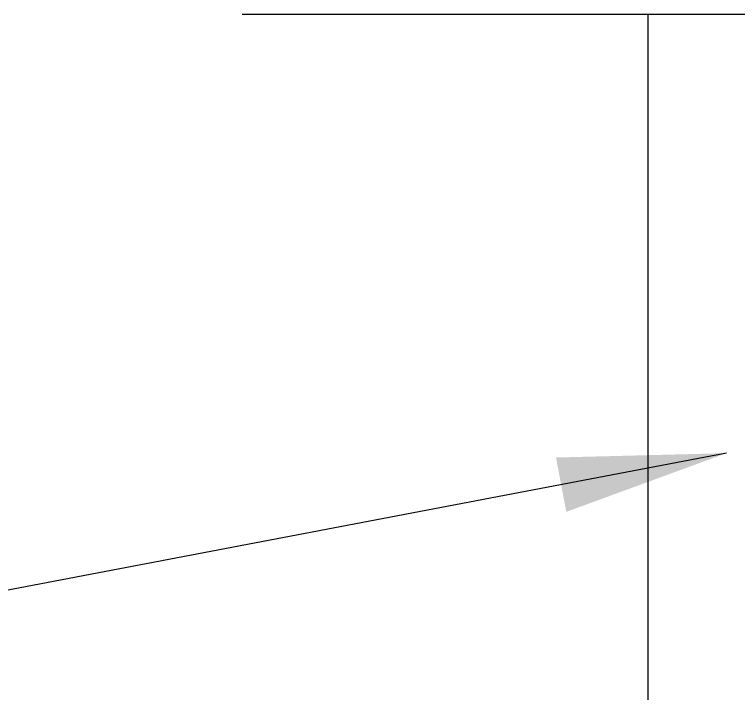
# Model space of a CAD drawing. Header units: inches. Extents: x -1316 to 22433, y -200 to 8737.
# Drawn here: x 141.21 to 150.9, y 851.6 to 860.68 of the extents above; entities that cross this region are included whole.
import ezdxf

# ---------------------------------------------------------------- set-up
doc = ezdxf.new("R2010")
doc.units = ezdxf.units.IN
doc.header["$LTSCALE"] = 10
doc.header["$MEASUREMENT"] = 0
for name, color, linetype in [('S-ROOF', 2, 'CONTINUOUS'), ('S-TXT', 222, 'CONTINUOUS'), ('S-WALL', 6, 'CONTINUOUS')]:
    doc.layers.add(name, color=color, linetype=linetype)
doc.styles.add('style1', font='arial.ttf')
doc.dimstyles.new('1-2', dxfattribs={"dimtxt": 2.25, "dimasz": 2.25, "dimexe": 0.18, "dimexo": 1.5, "dimgap": 1.5, "dimtad": 0, "dimdec": 4, "dimrnd": 0.0625, "dimzin": 0, "dimdsep": 46, "dimlunit": 4, "dimtxsty": 'style1', "dimcen": 0.09, "dimazin": 0, "dimtfac": 1, "dimtdec": 4, "dimtofl": 0, "dimtmove": 0, "dimatfit": 0, "dimfxl": 1, "dimtolj": 1, "dimtzin": 0, "dimarcsym": 0})

# ---------------------------------------------------------------- blocks, each defined once
blk = doc.blocks.new('*U663')
at = {"layer": 'S-WALL'}
for p, q in [((-128.17192, 100.03519), (-136.59859, 100.03519)), ((-131.17192, 100.03519), (-131.17192, 17.28519))]:
    blk.add_line(p, q, dxfattribs=at)
at = {"layer": 'S-TXT', "annotation_type": 0, "has_hookline": 1, "hookline_direction": 1, "text_width": 17.64853}
blk.add_leader([(-130.11986, 94.16856), (-141.09631, 92.0776), (-142.04581, 92.0776)], dimstyle='1-2', override={"dimgap": 1.5, "dimtad": 0}, dxfattribs=at)

msp = doc.modelspace()

# ---------------------------------------------------------------- block references
at = {"layer": 'S-ROOF'}
msp.add_blockref('*U663', (280.85632, 760.64967), dxfattribs=at)

doc.saveas('drawing.dxf')
